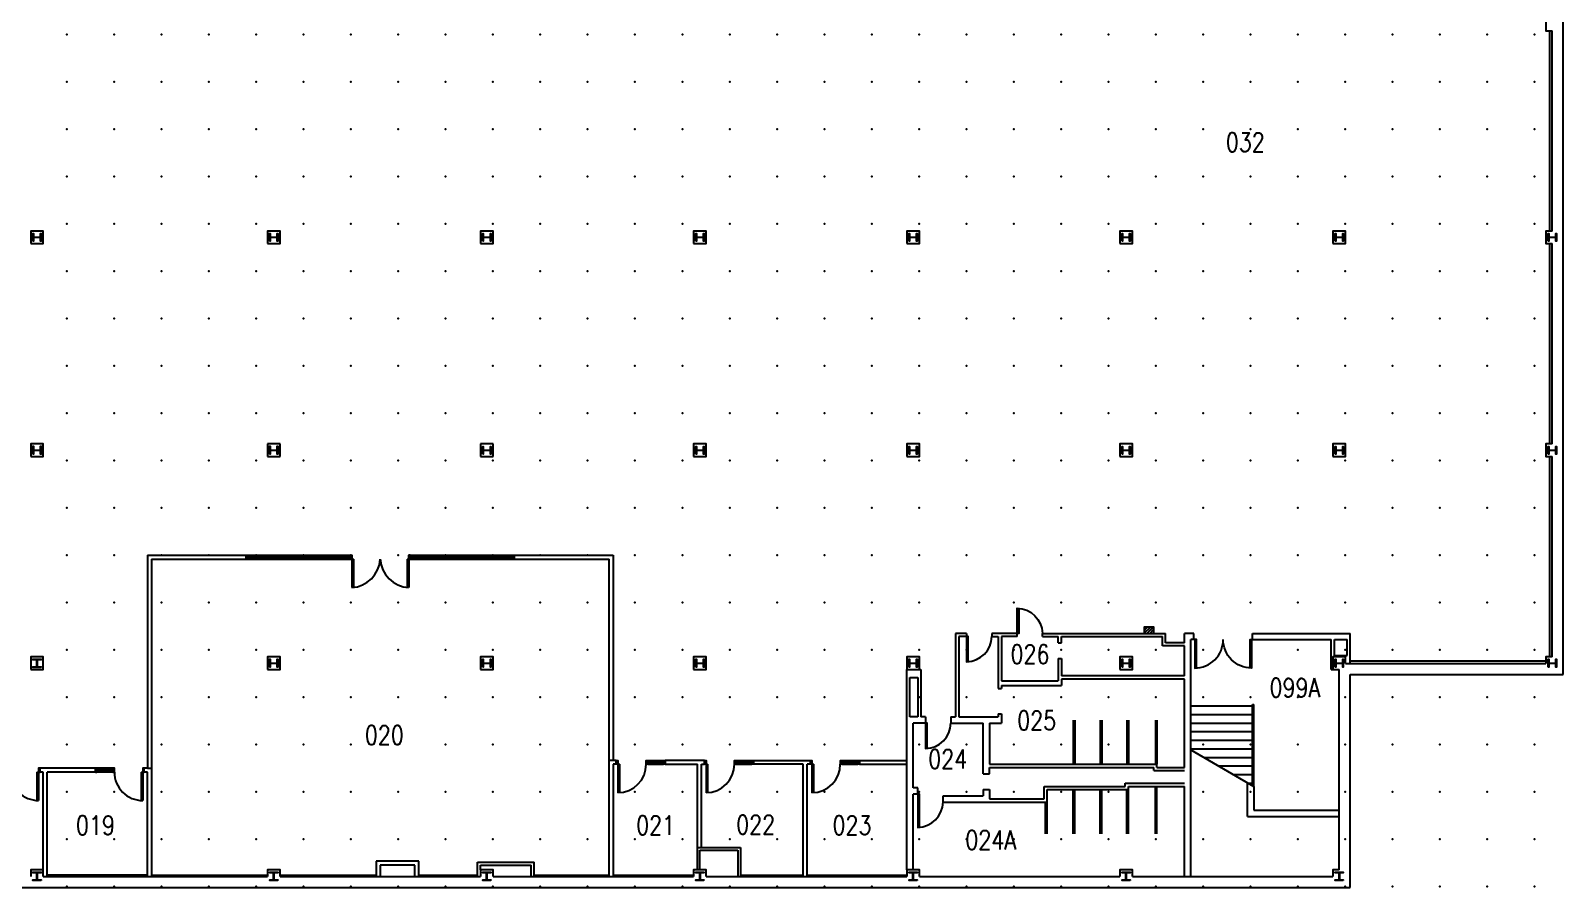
# Model space of a CAD drawing. Header units: millimetres. Extents: x 15 to 310, y 29 to 228.
# Drawn here: x 150.7 to 309.5, y 35.9 to 124.7 of the extents above; entities that cross this region are included whole.
import ezdxf

# ---------------------------------------------------------------- set-up
doc = ezdxf.new("R2010")
doc.units = ezdxf.units.MM
for name, color, linetype in [('A-DOOR', 2, 'Continuous'), ('A-FLOR-IDEN', 202, 'Continuous'), ('A-FLOR-STRS', 1, 'Continuous'), ('A-FLOR-TPTN', 1, 'Continuous'), ('A-GLAZ', 5, 'Continuous'), ('A-WALL', 7, 'Continuous')]:
    doc.layers.add(name, color=color, linetype=linetype)
doc.styles.add('RomanS', font='romans.shx', dxfattribs={"width": 0.8})

# ---------------------------------------------------------------- blocks, each defined once
blk = doc.blocks.new('*U5')
blk.add_point((0, 0))
blk = doc.blocks.new('*U6')
at = {"color": 0, "linetype": 'ByBlock', "lineweight": -2, "transparency": 16777216}
for p in [(132.462, 88.308), (137.368, 88.308), (142.274, 88.308), (147.18, 88.308), (152.086, 88.308), (156.992, 88.308), (161.898, 88.308), (166.804, 88.308), (171.71, 88.308), (176.616, 88.308), (181.522, 88.308), (186.428, 88.308), (191.334, 88.308), (196.24, 88.308), (201.146, 88.308), (206.052, 88.308), (210.958, 88.308), (215.864, 88.308), (220.77, 88.308), (225.676, 88.308), (230.582, 88.308), (235.488, 88.308), (240.394, 88.308), (245.3, 88.308), (250.206, 88.308), (255.112, 88.308), (260.018, 88.308), (264.924, 88.308), (269.83, 88.308), (274.736, 88.308), (279.642, 88.308), (284.548, 88.308), (132.462, 83.402), (137.368, 83.402), (142.274, 83.402), (147.18, 83.402), (152.086, 83.402), (156.992, 83.402), (161.898, 83.402), (166.804, 83.402), (171.71, 83.402), (176.616, 83.402), (181.522, 83.402), (186.428, 83.402), (191.334, 83.402), (196.24, 83.402), (201.146, 83.402), (206.052, 83.402), (210.958, 83.402), (215.864, 83.402), (220.77, 83.402), (225.676, 83.402), (230.582, 83.402), (235.488, 83.402), (240.394, 83.402), (245.3, 83.402), (250.206, 83.402), (255.112, 83.402), (260.018, 83.402), (264.924, 83.402), (269.83, 83.402), (274.736, 83.402), (279.642, 83.402), (284.548, 83.402), (132.462, 78.496), (137.368, 78.496), (142.274, 78.496), (147.18, 78.496), (152.086, 78.496), (156.992, 78.496), (161.898, 78.496), (166.804, 78.496), (171.71, 78.496), (176.616, 78.496), (181.522, 78.496), (186.428, 78.496), (191.334, 78.496), (196.24, 78.496), (201.146, 78.496), (206.052, 78.496), (210.958, 78.496), (215.864, 78.496), (220.77, 78.496), (225.676, 78.496), (230.582, 78.496), (235.488, 78.496), (240.394, 78.496), (245.3, 78.496), (250.206, 78.496), (255.112, 78.496), (260.018, 78.496), (264.924, 78.496), (269.83, 78.496), (274.736, 78.496), (279.642, 78.496), (284.548, 78.496), (132.462, 73.59), (137.368, 73.59), (142.274, 73.59), (147.18, 73.59), (152.086, 73.59), (156.992, 73.59), (161.898, 73.59), (166.804, 73.59), (171.71, 73.59), (176.616, 73.59), (181.522, 73.59), (186.428, 73.59), (191.334, 73.59), (196.24, 73.59), (201.146, 73.59), (206.052, 73.59), (210.958, 73.59), (215.864, 73.59), (220.77, 73.59), (225.676, 73.59), (230.582, 73.59), (235.488, 73.59), (240.394, 73.59), (245.3, 73.59), (250.206, 73.59), (255.112, 73.59), (260.018, 73.59), (264.924, 73.59), (269.83, 73.59), (274.736, 73.59), (279.642, 73.59), (284.548, 73.59), (132.462, 68.684), (137.368, 68.684), (142.274, 68.684), (147.18, 68.684), (152.086, 68.684), (156.992, 68.684), (161.898, 68.684), (166.804, 68.684), (171.71, 68.684), (176.616, 68.684), (181.522, 68.684), (186.428, 68.684), (191.334, 68.684), (196.24, 68.684), (201.146, 68.684), (206.052, 68.684), (210.958, 68.684), (215.864, 68.684), (220.77, 68.684), (225.676, 68.684), (230.582, 68.684), (235.488, 68.684), (240.394, 68.684), (245.3, 68.684), (250.206, 68.684), (255.112, 68.684), (260.018, 68.684), (264.924, 68.684), (269.83, 68.684), (274.736, 68.684), (279.642, 68.684), (284.548, 68.684), (132.462, 63.778), (137.368, 63.778), (142.274, 63.778), (147.18, 63.778), (152.086, 63.778), (156.992, 63.778), (161.898, 63.778), (166.804, 63.778), (171.71, 63.778), (176.616, 63.778), (181.522, 63.778), (186.428, 63.778), (191.334, 63.778), (196.24, 63.778), (201.146, 63.778), (206.052, 63.778), (210.958, 63.778), (215.864, 63.778), (220.77, 63.778), (225.676, 63.778), (230.582, 63.778), (235.488, 63.778), (240.394, 63.778), (245.3, 63.778), (250.206, 63.778), (255.112, 63.778), (260.018, 63.778), (264.924, 63.778), (269.83, 63.778), (274.736, 63.778), (279.642, 63.778), (284.548, 63.778), (132.462, 58.872), (137.368, 58.872), (142.274, 58.872), (147.18, 58.872), (152.086, 58.872), (156.992, 58.872), (161.898, 58.872), (166.804, 58.872), (171.71, 58.872), (176.616, 58.872), (181.522, 58.872), (186.428, 58.872), (191.334, 58.872), (196.24, 58.872), (201.146, 58.872), (206.052, 58.872), (210.958, 58.872), (215.864, 58.872), (220.77, 58.872), (225.676, 58.872), (230.582, 58.872), (235.488, 58.872), (240.394, 58.872), (245.3, 58.872), (250.206, 58.872), (255.112, 58.872), (260.018, 58.872), (264.924, 58.872), (269.83, 58.872), (274.736, 58.872), (279.642, 58.872), (284.548, 58.872), (132.462, 53.966), (137.368, 53.966), (142.274, 53.966), (147.18, 53.966), (152.086, 53.966), (156.992, 53.966), (161.898, 53.966), (166.804, 53.966), (171.71, 53.966), (176.616, 53.966), (181.522, 53.966), (186.428, 53.966), (191.334, 53.966), (196.24, 53.966), (201.146, 53.966), (206.052, 53.966), (210.958, 53.966), (215.864, 53.966), (220.77, 53.966), (225.676, 53.966), (230.582, 53.966), (235.488, 53.966), (240.394, 53.966), (245.3, 53.966), (250.206, 53.966), (255.112, 53.966), (260.018, 53.966), (264.924, 53.966), (269.83, 53.966), (274.736, 53.966), (279.642, 53.966), (284.548, 53.966), (132.462, 49.06), (137.368, 49.06), (142.274, 49.06), (147.18, 49.06), (152.086, 49.06), (156.992, 49.06), (161.898, 49.06), (166.804, 49.06), (171.71, 49.06), (176.616, 49.06), (181.522, 49.06), (186.428, 49.06), (191.334, 49.06), (196.24, 49.06), (201.146, 49.06), (206.052, 49.06), (210.958, 49.06), (215.864, 49.06), (220.77, 49.06), (225.676, 49.06), (230.582, 49.06), (235.488, 49.06), (240.394, 49.06), (245.3, 49.06), (250.206, 49.06), (255.112, 49.06), (260.018, 49.06), (264.924, 49.06), (269.83, 49.06), (274.736, 49.06), (279.642, 49.06), (284.548, 49.06), (132.462, 44.154), (137.368, 44.154), (142.274, 44.154), (147.18, 44.154), (152.086, 44.154), (156.992, 44.154), (161.898, 44.154), (166.804, 44.154), (171.71, 44.154), (176.616, 44.154), (181.522, 44.154), (186.428, 44.154), (191.334, 44.154), (196.24, 44.154), (201.146, 44.154), (206.052, 44.154), (210.958, 44.154), (215.864, 44.154), (220.77, 44.154), (225.676, 44.154), (230.582, 44.154), (235.488, 44.154), (240.394, 44.154), (245.3, 44.154), (250.206, 44.154), (255.112, 44.154), (260.018, 44.154), (264.924, 44.154), (269.83, 44.154), (274.736, 44.154), (279.642, 44.154), (284.548, 44.154), (132.462, 39.248), (137.368, 39.248), (142.274, 39.248), (147.18, 39.248), (152.086, 39.248), (156.992, 39.248), (161.898, 39.248), (166.804, 39.248), (171.71, 39.248), (176.616, 39.248), (181.522, 39.248), (186.428, 39.248), (191.334, 39.248), (196.24, 39.248), (201.146, 39.248), (206.052, 39.248), (210.958, 39.248), (215.864, 39.248), (220.77, 39.248), (225.676, 39.248), (230.582, 39.248), (235.488, 39.248), (240.394, 39.248), (245.3, 39.248), (250.206, 39.248), (255.112, 39.248), (260.018, 39.248), (264.924, 39.248), (269.83, 39.248), (274.736, 39.248), (279.642, 39.248), (284.548, 39.248), (132.462, 34.342), (137.368, 34.342), (142.274, 34.342), (147.18, 34.342), (152.086, 34.342), (156.992, 34.342), (161.898, 34.342), (166.804, 34.342), (171.71, 34.342), (176.616, 34.342), (181.522, 34.342), (186.428, 34.342), (191.334, 34.342), (196.24, 34.342), (201.146, 34.342), (206.052, 34.342), (210.958, 34.342), (215.864, 34.342), (220.77, 34.342), (225.676, 34.342), (230.582, 34.342), (235.488, 34.342), (240.394, 34.342), (245.3, 34.342), (250.206, 34.342), (255.112, 34.342), (260.018, 34.342), (264.924, 34.342), (269.83, 34.342), (274.736, 34.342), (279.642, 34.342), (284.548, 34.342), (132.462, 29.436), (137.368, 29.436), (142.274, 29.436), (147.18, 29.436), (152.086, 29.436), (156.992, 29.436), (161.898, 29.436), (166.804, 29.436), (171.71, 29.436), (176.616, 29.436), (181.522, 29.436), (186.428, 29.436), (191.334, 29.436), (196.24, 29.436), (201.146, 29.436), (206.052, 29.436), (210.958, 29.436), (215.864, 29.436), (220.77, 29.436), (225.676, 29.436), (230.582, 29.436), (235.488, 29.436), (240.394, 29.436), (245.3, 29.436), (250.206, 29.436), (255.112, 29.436), (260.018, 29.436), (264.924, 29.436), (269.83, 29.436), (274.736, 29.436), (279.642, 29.436), (284.548, 29.436), (132.462, 24.53), (137.368, 24.53), (142.274, 24.53), (147.18, 24.53), (152.086, 24.53), (156.992, 24.53), (161.898, 24.53), (166.804, 24.53), (171.71, 24.53), (176.616, 24.53), (181.522, 24.53), (186.428, 24.53), (191.334, 24.53), (196.24, 24.53), (201.146, 24.53), (206.052, 24.53), (210.958, 24.53), (215.864, 24.53), (220.77, 24.53), (225.676, 24.53), (230.582, 24.53), (235.488, 24.53), (240.394, 24.53), (245.3, 24.53), (250.206, 24.53), (255.112, 24.53), (260.018, 24.53), (264.924, 24.53), (269.83, 24.53), (274.736, 24.53), (279.642, 24.53), (284.548, 24.53), (132.462, 19.624), (137.368, 19.624), (142.274, 19.624), (147.18, 19.624), (152.086, 19.624), (156.992, 19.624), (161.898, 19.624), (166.804, 19.624), (171.71, 19.624), (176.616, 19.624), (181.522, 19.624), (186.428, 19.624), (191.334, 19.624), (196.24, 19.624), (201.146, 19.624), (206.052, 19.624), (210.958, 19.624), (215.864, 19.624), (220.77, 19.624), (225.676, 19.624), (230.582, 19.624), (235.488, 19.624), (240.394, 19.624), (245.3, 19.624), (250.206, 19.624), (255.112, 19.624), (260.018, 19.624), (264.924, 19.624), (269.83, 19.624), (274.736, 19.624), (279.642, 19.624), (284.548, 19.624), (132.462, 14.718), (137.368, 14.718), (142.274, 14.718), (147.18, 14.718), (152.086, 14.718), (156.992, 14.718), (161.898, 14.718), (166.804, 14.718), (171.71, 14.718), (176.616, 14.718), (181.522, 14.718), (186.428, 14.718), (191.334, 14.718), (196.24, 14.718), (201.146, 14.718), (206.052, 14.718), (210.958, 14.718), (215.864, 14.718), (220.77, 14.718), (225.676, 14.718), (230.582, 14.718), (235.488, 14.718), (240.394, 14.718), (245.3, 14.718), (250.206, 14.718), (255.112, 14.718), (260.018, 14.718), (264.924, 14.718), (269.83, 14.718), (274.736, 14.718), (279.642, 14.718), (284.548, 14.718), (132.462, 9.812), (137.368, 9.812), (142.274, 9.812), (147.18, 9.812), (152.086, 9.812), (156.992, 9.812), (161.898, 9.812), (166.804, 9.812), (171.71, 9.812), (176.616, 9.812), (181.522, 9.812), (186.428, 9.812), (191.334, 9.812), (196.24, 9.812), (201.146, 9.812), (206.052, 9.812), (210.958, 9.812), (215.864, 9.812), (220.77, 9.812), (225.676, 9.812), (230.582, 9.812), (235.488, 9.812), (240.394, 9.812), (245.3, 9.812), (250.206, 9.812), (255.112, 9.812), (260.018, 9.812), (264.924, 9.812), (269.83, 9.812), (274.736, 9.812), (279.642, 9.812), (284.548, 9.812), (132.462, 4.906), (137.368, 4.906), (142.274, 4.906), (147.18, 4.906), (152.086, 4.906), (156.992, 4.906), (161.898, 4.906), (166.804, 4.906), (171.71, 4.906), (176.616, 4.906), (181.522, 4.906), (186.428, 4.906), (191.334, 4.906), (196.24, 4.906), (201.146, 4.906), (206.052, 4.906), (210.958, 4.906), (215.864, 4.906), (220.77, 4.906), (225.676, 4.906), (230.582, 4.906), (235.488, 4.906), (240.394, 4.906), (245.3, 4.906), (250.206, 4.906), (255.112, 4.906), (260.018, 4.906), (264.924, 4.906), (269.83, 4.906), (274.736, 4.906), (279.642, 4.906), (284.548, 4.906), (132.462, 0), (137.368, 0), (142.274, 0), (147.18, 0), (152.086, 0), (156.992, 0), (161.898, 0), (166.804, 0), (171.71, 0), (176.616, 0), (181.522, 0), (186.428, 0), (191.334, 0), (196.24, 0), (201.146, 0), (206.052, 0), (210.958, 0), (215.864, 0), (220.77, 0), (225.676, 0), (230.582, 0), (235.488, 0), (240.394, 0), (245.3, 0), (250.206, 0), (255.112, 0), (260.018, 0), (264.924, 0), (269.83, 0), (274.736, 0), (279.642, 0), (284.548, 0)]:
    blk.add_blockref('*U5', p, dxfattribs=at)

msp = doc.modelspace()

# ---------------------------------------------------------------- hatches: boundary and pattern name
at = {"layer": 'A-WALL'}
h = msp.add_hatch(dxfattribs=at)
h.set_pattern_fill('ANSI31', color=256, scale=1.63548, style=0)
h.set_pattern_definition([(45, (-2.68049, 88.63249), (-0.14455737, 0.14455737), [])])
h.paths.add_polyline_path([(267.09, 62.22), (267.09, 62.87), (266.11, 62.87), (266.11, 62.22)])

# ---------------------------------------------------------------- linework, layer by layer
at = {"layer": 'A-DOOR'}
for p, q in [((184.01, 69.91), (184.01, 66.96)), ((184.17, 69.91), (184.01, 69.91)), ((184.17, 69.91), (184.17, 66.96)), ((189.73, 69.91), (189.73, 66.96)), ((189.73, 69.91), (189.9, 69.91)), ((189.9, 69.91), (189.9, 66.96)), ((151.38, 47.83), (151.38, 44.89)), ((151.38, 47.83), (151.55, 47.83)), ((151.55, 47.83), (151.55, 44.89)), ((162.18, 47.83), (162.18, 44.89)), ((162.18, 47.83), (162.34, 47.83)), ((162.34, 47.83), (162.34, 44.89)), ((211.57, 48.65), (211.57, 45.7)), ((211.73, 48.65), (211.57, 48.65)), ((211.73, 48.65), (211.73, 45.7)), ((220.71, 48.65), (220.71, 45.7)), ((220.87, 48.65), (220.71, 48.65)), ((220.87, 48.65), (220.87, 45.7)), ((231.68, 48.65), (231.68, 45.7)), ((231.85, 48.65), (231.68, 48.65)), ((231.85, 48.65), (231.85, 45.7))]:
    msp.add_line(p, q, dxfattribs=at)
for points in [[(184.01, 69.91), (183.85, 69.91), (183.85, 70.32), (184.01, 70.32)], [(189.9, 69.91), (190.06, 69.91), (190.06, 70.32), (189.9, 70.32)], [(151.55, 47.83), (151.71, 47.83), (151.71, 48.24), (151.55, 48.24)], [(159.23, 47.83), (159.4, 47.83), (159.4, 48.24), (159.23, 48.24)], [(162.34, 47.83), (162.5, 47.83), (162.5, 48.24), (162.34, 48.24)], [(211.57, 48.65), (211.4, 48.65), (211.4, 49.05), (211.57, 49.05)], [(214.68, 48.65), (214.51, 48.65), (214.51, 49.05), (214.68, 49.05)], [(220.71, 48.65), (220.54, 48.65), (220.54, 49.05), (220.71, 49.05)], [(223.81, 48.65), (223.65, 48.65), (223.65, 49.05), (223.81, 49.05)], [(231.68, 48.65), (231.52, 48.65), (231.52, 49.05), (231.68, 49.05)], [(234.79, 48.65), (234.63, 48.65), (234.63, 49.05), (234.79, 49.05)]]:
    msp.add_lwpolyline(points, close=True, dxfattribs=at)
for points in [[(253.11, 64.84), (253.11, 62.22), (252.95, 62.22), (252.95, 64.84, -0.399306), (255.56, 62.22, -0.4143)], [(247.88, 59.28), (247.88, 61.89), (247.71, 61.89), (247.71, 59.28, 0.399306), (250.33, 61.89, 0.4143)], [(271.51, 58.62), (271.51, 61.57), (271.34, 61.57), (271.34, 58.62, 0.4143), (274.29, 61.57, 0.4143)], [(277.07, 58.62), (277.07, 61.57), (277.23, 61.57), (277.23, 58.62, -0.4143), (274.29, 61.57, -0.4143)], [(243.62, 50.28), (243.62, 52.9), (243.46, 52.9), (243.46, 50.28, 0.399306), (246.08, 52.9, 0.4143)], [(242.81, 42.1), (242.81, 45.54), (242.64, 45.54), (242.64, 42.1, 0.399306), (245.26, 44.72, 0.4143)]]:
    msp.add_lwpolyline(points, format="xyb", dxfattribs=at)
for centre, radius, start, end in [((183.79, 70.12), 3.17, 273.8947, 356.1048), ((190.11, 70.12), 3.17, 183.8947, 266.1048), ((151.55, 47.83), 2.94, 179.9998, 269.9998), ((162.34, 47.83), 2.94, 179.9998, 269.9998), ((211.57, 48.65), 2.94, 269.9998, 359.9998), ((220.71, 48.65), 2.94, 269.9998, 359.9998), ((231.68, 48.65), 2.94, 269.9998, 359.9998)]:
    msp.add_arc(centre, radius, start, end, dxfattribs=at)
at = {"layer": 'A-FLOR-STRS'}
for p, q in [((270.94, 54.7), (277.31, 54.7)), ((277.31, 46.45), (277.31, 54.86)), ((277.31, 54.86), (277.48, 54.86)), ((277.48, 46.36), (277.48, 54.86)), ((270.94, 53.81), (277.31, 53.81)), ((270.94, 52.92), (277.31, 52.92)), ((270.94, 52.03), (277.31, 52.03)), ((270.94, 51.14), (277.31, 51.14)), ((270.92, 50.14), (277.48, 46.36)), ((270.94, 50.25), (277.31, 50.25)), ((272.28, 49.36), (277.31, 49.36)), ((273.82, 48.47), (277.31, 48.47)), ((275.36, 47.58), (277.31, 47.58)), ((276.9, 46.69), (277.31, 46.69))]:
    msp.add_line(p, q, dxfattribs=at)
at = {"layer": 'A-FLOR-TPTN'}
for p, q in [((258.75, 53.22), (258.75, 48.65)), ((258.91, 53.22), (258.91, 48.65)), ((261.53, 53.22), (261.53, 48.65)), ((261.7, 53.22), (261.7, 48.65)), ((264.31, 53.22), (264.31, 48.65)), ((264.48, 53.22), (264.48, 48.65)), ((267.26, 53.22), (267.26, 48.65)), ((267.42, 53.22), (267.42, 48.65)), ((267.26, 41.45), (267.26, 46.36)), ((267.42, 41.45), (267.42, 46.36)), ((255.89, 41.45), (255.89, 44.72)), ((256.05, 41.45), (256.05, 44.72)), ((258.75, 41.45), (258.75, 46.03)), ((258.91, 41.45), (258.91, 46.03)), ((261.53, 41.45), (261.53, 46.03)), ((261.7, 41.45), (261.7, 46.03)), ((264.31, 41.45), (264.31, 46.03)), ((264.48, 41.45), (264.48, 46.03))]:
    msp.add_line(p, q, dxfattribs=at)
at = {"layer": 'A-GLAZ'}
for p, q in [((173.05, 69.91), (173.05, 70.32)), ((173.05, 70.32), (184.01, 70.32)), ((173.05, 69.91), (184.01, 69.91)), ((173.22, 69.91), (173.22, 70.32)), ((173.22, 70.11), (178.45, 70.11)), ((178.45, 70.32), (178.45, 69.91)), ((178.61, 70.32), (178.61, 69.91)), ((178.61, 70.11), (183.85, 70.11)), ((183.85, 69.91), (183.85, 70.32)), ((184.01, 69.91), (184.01, 70.32)), ((189.9, 69.91), (189.9, 70.32)), ((189.9, 70.32), (200.86, 70.32)), ((189.9, 69.91), (200.86, 69.91)), ((190.06, 69.91), (190.06, 70.32)), ((190.06, 70.11), (195.29, 70.11)), ((195.29, 70.32), (195.29, 69.91)), ((195.46, 70.32), (195.46, 69.91)), ((195.46, 70.11), (200.69, 70.11)), ((200.69, 69.91), (200.69, 70.32)), ((200.86, 69.91), (200.86, 70.32)), ((159.23, 48.24), (157.6, 48.24)), ((159.23, 48.03), (157.6, 48.03)), ((159.23, 47.83), (157.6, 47.83)), ((214.68, 49.05), (216.31, 49.05)), ((214.68, 48.85), (216.31, 48.85)), ((214.68, 48.65), (216.31, 48.65)), ((223.81, 49.05), (225.45, 49.05)), ((223.81, 48.85), (225.45, 48.85)), ((223.81, 48.65), (225.45, 48.65)), ((234.79, 49.05), (236.43, 49.05)), ((234.79, 48.85), (236.43, 48.85)), ((234.79, 48.65), (236.43, 48.65))]:
    msp.add_line(p, q, dxfattribs=at)
for points in [[(157.43, 47.83), (157.6, 47.83), (157.6, 48.24), (157.43, 48.24)], [(159.23, 47.83), (159.4, 47.83), (159.4, 48.24), (159.23, 48.24)], [(214.68, 48.65), (214.51, 48.65), (214.51, 49.05), (214.68, 49.05)], [(216.47, 48.65), (216.31, 48.65), (216.31, 49.05), (216.47, 49.05)], [(223.81, 48.65), (223.65, 48.65), (223.65, 49.05), (223.81, 49.05)], [(225.61, 48.65), (225.45, 48.65), (225.45, 49.05), (225.61, 49.05)], [(234.79, 48.65), (234.63, 48.65), (234.63, 49.05), (234.79, 49.05)], [(236.59, 48.65), (236.43, 48.65), (236.43, 49.05), (236.59, 49.05)]]:
    msp.add_lwpolyline(points, close=True, dxfattribs=at)
at = {"layer": 'A-WALL'}
for p, q in [((309.53, 57.97), (309.53, 170.65)), ((308.13, 103.92), (308.13, 124.69)), ((308.39, 103.92), (308.39, 124.69)), ((308.13, 81.85), (308.13, 102.62)), ((308.39, 81.85), (308.39, 102.62)), ((176.57, 81.85), (175.26, 81.85)), ((175.26, 81.85), (175.26, 80.54)), ((176.57, 80.54), (176.57, 81.85)), ((198.65, 81.85), (197.34, 81.85)), ((197.34, 81.85), (197.34, 80.54)), ((198.65, 80.54), (198.65, 81.85)), ((175.26, 80.54), (176.57, 80.54)), ((197.34, 80.54), (198.65, 80.54)), ((308.13, 59.77), (308.13, 80.54)), ((308.39, 59.77), (308.39, 80.54)), ((162.83, 70.32), (162.83, 48.24)), ((162.83, 70.32), (173.05, 70.32)), ((163.24, 69.91), (163.24, 37.03)), ((163.24, 69.91), (173.05, 69.91)), ((173.05, 69.91), (173.05, 70.32)), ((200.86, 69.91), (200.86, 70.32)), ((200.86, 70.32), (211.08, 70.32)), ((200.86, 69.91), (210.67, 69.91)), ((210.67, 37.03), (210.67, 69.91)), ((211.08, 70.32), (211.08, 49.05)), ((246.57, 62.22), (246.57, 53.55)), ((247.71, 62.22), (246.57, 62.22)), ((247.71, 62.22), (247.71, 61.89)), ((252.95, 62.22), (250.33, 62.22)), ((250.33, 62.22), (250.33, 61.89)), ((252.95, 61.89), (252.95, 62.22)), ((255.56, 62.22), (264.88, 62.22)), ((255.56, 61.89), (255.56, 62.22)), ((264.88, 62.22), (268.32, 62.22)), ((268.32, 61.24), (268.32, 62.22)), ((270.28, 61.24), (270.28, 62.22)), ((271.26, 62.22), (270.28, 62.22)), ((271.26, 61.57), (271.26, 62.22)), ((277.31, 62.22), (287.45, 62.22)), ((277.31, 61.57), (277.31, 62.22)), ((287.45, 59.11), (287.45, 62.22)), ((246.89, 61.89), (246.89, 53.55)), ((247.71, 61.89), (246.89, 61.89)), ((250.33, 61.89), (250.98, 61.89)), ((250.98, 61.89), (250.98, 56.82)), ((251.31, 61.89), (251.31, 57.31)), ((252.95, 61.89), (251.31, 61.89)), ((255.56, 61.89), (257.2, 61.89)), ((257.2, 61.24), (257.2, 61.89)), ((257.2, 61.24), (257.52, 61.24)), ((257.52, 61.89), (267.99, 61.89)), ((257.52, 61.24), (257.52, 61.89)), ((267.99, 60.91), (267.99, 61.89)), ((270.28, 60.91), (267.99, 60.91)), ((270.28, 61.24), (268.32, 61.24)), ((270.28, 57.8), (270.28, 60.91)), ((270.94, 37.03), (270.94, 61.57)), ((271.26, 61.57), (270.94, 61.57)), ((277.31, 61.57), (285.49, 61.57)), ((285.49, 58.46), (285.49, 61.57)), ((285.82, 59.93), (285.82, 61.57)), ((285.82, 61.57), (287.13, 61.57)), ((287.13, 59.93), (287.13, 61.57)), ((257.2, 59.6), (257.2, 57.31)), ((257.2, 59.6), (257.52, 59.6)), ((257.52, 59.6), (257.52, 57.8)), ((285.82, 59.93), (287.13, 59.93)), ((286.96, 59.11), (307.73, 59.11)), ((287.45, 59.37), (307.73, 59.37)), ((241.5, 37.69), (241.5, 58.46)), ((241.82, 53.55), (241.82, 57.64)), ((241.82, 57.64), (242.64, 57.64)), ((242.64, 57.64), (242.64, 53.55)), ((242.81, 58.46), (242.97, 58.46)), ((242.97, 58.46), (242.97, 53.55)), ((251.31, 57.31), (257.2, 57.31)), ((270.28, 57.8), (257.52, 57.8)), ((270.28, 57.48), (257.52, 57.48)), ((257.52, 57.48), (257.52, 56.82)), ((270.28, 48.32), (270.28, 57.48)), ((285.49, 58.46), (285.66, 58.46)), ((286.31, 37.69), (286.31, 58.46)), ((287.45, 35.89), (287.45, 57.97)), ((287.45, 57.97), (309.53, 57.97)), ((250.98, 56.82), (250.98, 56.5)), ((250.98, 56.5), (251.31, 56.5)), ((251.31, 56.82), (257.52, 56.82)), ((251.31, 56.82), (251.31, 56.5)), ((242.64, 53.55), (241.82, 53.55)), ((242.15, 46.19), (242.15, 52.9)), ((243.46, 52.9), (242.15, 52.9)), ((243.46, 53.55), (242.97, 53.55)), ((243.46, 53.55), (243.46, 52.89)), ((246.08, 53.55), (246.57, 53.55)), ((246.08, 53.55), (246.08, 52.89)), ((246.08, 52.9), (249.43, 52.9)), ((246.89, 53.55), (250.98, 53.55)), ((249.43, 47.66), (249.43, 52.9)), ((250.08, 52.9), (250.08, 48.65)), ((250.08, 52.9), (251.31, 52.9)), ((250.98, 53.88), (251.31, 53.88)), ((250.98, 53.88), (250.98, 53.55)), ((251.31, 53.88), (251.31, 52.9)), ((151.71, 47.83), (151.71, 48.24)), ((157.43, 48.24), (151.71, 48.24)), ((152.04, 47.83), (151.71, 47.83)), ((152.04, 37.69), (152.04, 47.83)), ((152.45, 37.03), (152.45, 47.83)), ((157.43, 47.83), (152.45, 47.83)), ((157.43, 47.83), (157.43, 48.24)), ((162.83, 48.24), (162.5, 48.24)), ((162.5, 47.83), (162.5, 48.24)), ((162.83, 47.83), (162.5, 47.83)), ((162.83, 48.24), (163.24, 48.24)), ((162.83, 37.03), (162.83, 47.83)), ((211.08, 49.05), (210.67, 49.05)), ((211.4, 49.05), (211.08, 49.05)), ((211.4, 48.65), (211.08, 48.65)), ((211.08, 48.65), (211.08, 37.03)), ((211.4, 48.65), (211.4, 49.05)), ((220.54, 49.05), (216.47, 49.05)), ((216.47, 49.05), (216.47, 48.65)), ((216.47, 48.65), (219.81, 48.65)), ((219.81, 37.69), (219.81, 48.65)), ((220.22, 48.65), (220.54, 48.65)), ((220.22, 40.01), (220.22, 48.65)), ((220.54, 48.65), (220.54, 49.05)), ((225.61, 48.65), (225.61, 49.05)), ((225.61, 49.05), (231.52, 49.05)), ((230.78, 48.65), (225.61, 48.65)), ((230.78, 37.03), (230.78, 48.65)), ((231.19, 37.03), (231.19, 48.65)), ((231.52, 48.65), (231.19, 48.65)), ((231.52, 49.05), (231.52, 48.65)), ((236.59, 48.65), (236.59, 49.05)), ((236.59, 49.05), (241.5, 49.05)), ((236.59, 48.65), (241.5, 48.65)), ((249.43, 47.66), (250.08, 47.66)), ((250.08, 48.65), (267.42, 48.65)), ((250.08, 48.32), (267.09, 48.32)), ((250.08, 47.66), (250.08, 48.32)), ((267.09, 47.99), (267.09, 48.32)), ((267.09, 47.99), (270.28, 47.99)), ((267.42, 48.32), (267.42, 48.65)), ((267.42, 48.32), (270.28, 48.32)), ((242.64, 46.19), (242.15, 46.19)), ((242.64, 45.54), (242.64, 46.19)), ((255.73, 46.36), (264.15, 46.36)), ((255.73, 45.05), (255.73, 46.36)), ((264.15, 46.68), (270.28, 46.68)), ((264.15, 46.36), (264.15, 46.68)), ((264.48, 46.36), (270.28, 46.36)), ((264.48, 46.03), (264.48, 46.36)), ((270.28, 37.03), (270.28, 46.36)), ((276.82, 43.25), (276.82, 46.74)), ((277.48, 46.36), (277.48, 43.9)), ((242.15, 37.69), (242.15, 45.54)), ((242.64, 45.54), (242.15, 45.54)), ((245.26, 45.37), (249.43, 45.37)), ((245.26, 44.72), (245.26, 45.37)), ((245.26, 44.72), (256.05, 44.72)), ((249.43, 46.03), (249.43, 45.37)), ((249.43, 46.03), (249.43, 45.37)), ((249.43, 46.03), (250.08, 46.03)), ((250.08, 46.03), (250.08, 45.05)), ((250.08, 45.05), (255.73, 45.05)), ((256.05, 46.03), (264.48, 46.03)), ((256.05, 44.72), (256.05, 46.03)), ((276.82, 43.25), (286.31, 43.25)), ((277.48, 43.9), (286.31, 43.9)), ((219.81, 40.01), (224.26, 40.01)), ((220.06, 39.75), (224.01, 39.75)), ((220.06, 37.69), (220.06, 39.75)), ((224.01, 39.75), (224.01, 37.03)), ((224.26, 40.01), (224.26, 37.03)), ((190.96, 38.59), (186.54, 38.59)), ((186.54, 38.59), (186.54, 37.03)), ((190.55, 38.18), (186.95, 38.18)), ((186.95, 38.18), (186.95, 37.03)), ((190.55, 37.03), (190.55, 38.18)), ((190.96, 37.03), (190.96, 38.59)), ((197.01, 38.51), (202.9, 38.51)), ((197.01, 37.03), (197.01, 38.51)), ((197.34, 38.18), (202.57, 38.18)), ((197.34, 37.69), (197.34, 38.18)), ((202.57, 37.03), (202.57, 38.18)), ((202.9, 37.03), (202.9, 38.51)), ((152.04, 37.03), (175.26, 37.03)), ((162.83, 37.16), (152.45, 37.16)), ((163.24, 37.16), (175.26, 37.16)), ((176.57, 37.16), (186.54, 37.16)), ((176.57, 37.03), (197.34, 37.03)), ((190.96, 37.16), (197.01, 37.16)), ((198.65, 37.03), (219.42, 37.03)), ((202.9, 37.16), (210.67, 37.16)), ((211.08, 37.16), (219.42, 37.16)), ((220.73, 37.03), (241.5, 37.03)), ((224.26, 37.16), (230.78, 37.16)), ((231.19, 37.16), (241.5, 37.16)), ((242.81, 37.03), (263.58, 37.03)), ((264.88, 37.03), (285.66, 37.03)), ((84, 35.89), (287.45, 35.89))]:
    msp.add_line(p, q, dxfattribs=at)
for points in [[(308.39, 126), (307.73, 126), (307.73, 124.69), (308.39, 124.69)], [(308.39, 103.92), (307.73, 103.92), (307.73, 102.62), (308.39, 102.62)], [(308.39, 81.85), (307.73, 81.85), (307.73, 80.54), (308.39, 80.54)], [(286.96, 59.11), (286.96, 59.77), (285.66, 59.77), (285.66, 58.46), (286.31, 58.46)], [(308.39, 59.77), (307.73, 59.77), (307.73, 59.11)], [(152.04, 37.03), (152.04, 37.69), (150.73, 37.69), (150.73, 37.03)], [(176.57, 37.03), (176.57, 37.69), (175.26, 37.69), (175.26, 37.03)], [(198.65, 37.03), (198.65, 37.69), (197.34, 37.69), (197.34, 37.03)], [(220.73, 37.03), (220.73, 37.69), (219.42, 37.69), (219.42, 37.03)], [(242.81, 37.03), (242.81, 37.69), (241.5, 37.69), (241.5, 37.03)], [(264.88, 37.03), (264.88, 37.69), (263.58, 37.69), (263.58, 37.03)], [(286.31, 37.69), (285.66, 37.69), (285.66, 37.03)]]:
    msp.add_lwpolyline(points, dxfattribs=at)
for points in [[(150.73, 102.62), (152.04, 102.62), (152.04, 103.92), (150.73, 103.92)], [(175.26, 102.62), (176.57, 102.62), (176.57, 103.92), (175.26, 103.92)], [(197.34, 102.62), (198.65, 102.62), (198.65, 103.92), (197.34, 103.92)], [(219.42, 102.62), (220.73, 102.62), (220.73, 103.92), (219.42, 103.92)], [(241.5, 102.62), (242.81, 102.62), (242.81, 103.92), (241.5, 103.92)], [(263.58, 102.62), (264.88, 102.62), (264.88, 103.92), (263.58, 103.92)], [(285.66, 102.62), (286.96, 102.62), (286.96, 103.92), (285.66, 103.92)], [(150.73, 80.54), (152.04, 80.54), (152.04, 81.85), (150.73, 81.85)], [(219.42, 80.54), (220.73, 80.54), (220.73, 81.85), (219.42, 81.85)], [(241.5, 80.54), (242.81, 80.54), (242.81, 81.85), (241.5, 81.85)], [(263.58, 80.54), (264.88, 80.54), (264.88, 81.85), (263.58, 81.85)], [(285.66, 80.54), (286.96, 80.54), (286.96, 81.85), (285.66, 81.85)], [(267.09, 62.22), (267.09, 62.87), (266.11, 62.87), (266.11, 62.22)], [(150.73, 58.46), (152.04, 58.46), (152.04, 59.77), (150.73, 59.77)], [(175.26, 58.46), (176.57, 58.46), (176.57, 59.77), (175.26, 59.77)], [(197.34, 58.46), (198.65, 58.46), (198.65, 59.77), (197.34, 59.77)], [(219.42, 58.46), (220.73, 58.46), (220.73, 59.77), (219.42, 59.77)], [(241.5, 58.46), (242.81, 58.46), (242.81, 59.77), (241.5, 59.77)], [(263.58, 58.46), (264.88, 58.46), (264.88, 59.77), (263.58, 59.77)]]:
    msp.add_lwpolyline(points, close=True, dxfattribs=at)
for points in [[(150.96, 102.86), (150.96, 103.68), (151.02, 103.68), (151.02, 103.34, 0.414214), (151.07, 103.29), (151.69, 103.29, 0.414214), (151.75, 103.34), (151.75, 103.68), (151.81, 103.68), (151.81, 102.86), (151.75, 102.86), (151.75, 103.2, 0.414214), (151.69, 103.25), (151.07, 103.25, 0.414214), (151.02, 103.2), (151.02, 102.86)], [(175.49, 102.86), (175.49, 103.68), (175.55, 103.68), (175.55, 103.34, 0.414214), (175.6, 103.29), (176.23, 103.29, 0.414214), (176.28, 103.34), (176.28, 103.68), (176.34, 103.68), (176.34, 102.86), (176.28, 102.86), (176.28, 103.2, 0.414214), (176.23, 103.25), (175.6, 103.25, 0.414214), (175.55, 103.2), (175.55, 102.86)], [(197.57, 102.86), (197.57, 103.68), (197.63, 103.68), (197.63, 103.34, 0.414214), (197.68, 103.29), (198.31, 103.29, 0.414214), (198.36, 103.34), (198.36, 103.68), (198.42, 103.68), (198.42, 102.86), (198.36, 102.86), (198.36, 103.2, 0.414214), (198.31, 103.25), (197.68, 103.25, 0.414214), (197.63, 103.2), (197.63, 102.86)], [(219.65, 102.86), (219.65, 103.68), (219.71, 103.68), (219.71, 103.34, 0.414214), (219.76, 103.29), (220.38, 103.29, 0.414214), (220.44, 103.34), (220.44, 103.68), (220.5, 103.68), (220.5, 102.86), (220.44, 102.86), (220.44, 103.2, 0.414214), (220.38, 103.25), (219.76, 103.25, 0.414214), (219.71, 103.2), (219.71, 102.86)], [(241.73, 102.86), (241.73, 103.68), (241.79, 103.68), (241.79, 103.34, 0.414214), (241.84, 103.29), (242.46, 103.29, 0.414214), (242.51, 103.34), (242.51, 103.68), (242.58, 103.68), (242.58, 102.86), (242.51, 102.86), (242.51, 103.2, 0.414214), (242.46, 103.25), (241.84, 103.25, 0.414214), (241.79, 103.2), (241.79, 102.86)], [(263.81, 102.86), (263.81, 103.68), (263.87, 103.68), (263.87, 103.34, 0.414214), (263.92, 103.29), (264.54, 103.29, 0.414214), (264.59, 103.34), (264.59, 103.68), (264.65, 103.68), (264.65, 102.86), (264.59, 102.86), (264.59, 103.2, 0.414214), (264.54, 103.25), (263.92, 103.25, 0.414214), (263.87, 103.2), (263.87, 102.86)], [(285.89, 102.86), (285.89, 103.68), (285.95, 103.68), (285.95, 103.34, 0.414214), (286, 103.29), (286.62, 103.29, 0.414214), (286.67, 103.34), (286.67, 103.68), (286.73, 103.68), (286.73, 102.86), (286.67, 102.86), (286.67, 103.2, 0.414214), (286.62, 103.25), (286, 103.25, 0.414214), (285.95, 103.2), (285.95, 102.86)], [(307.96, 102.86), (307.96, 103.68), (308.03, 103.68), (308.03, 103.34, 0.414214), (308.08, 103.29), (308.7, 103.29, 0.414214), (308.75, 103.34), (308.75, 103.68), (308.81, 103.68), (308.81, 102.86), (308.75, 102.86), (308.75, 103.2, 0.414214), (308.7, 103.25), (308.08, 103.25, 0.414214), (308.03, 103.2), (308.03, 102.86)], [(150.96, 80.78), (150.96, 81.61), (151.02, 81.61), (151.02, 81.26, 0.414214), (151.07, 81.21), (151.69, 81.21, 0.414214), (151.75, 81.26), (151.75, 81.61), (151.81, 81.61), (151.81, 80.78), (151.75, 80.78), (151.75, 81.12, 0.414214), (151.69, 81.17), (151.07, 81.17, 0.414214), (151.02, 81.12), (151.02, 80.78)], [(175.49, 80.78), (175.49, 81.61), (175.55, 81.61), (175.55, 81.26, 0.414214), (175.6, 81.21), (176.23, 81.21, 0.414214), (176.28, 81.26), (176.28, 81.61), (176.34, 81.61), (176.34, 80.78), (176.28, 80.78), (176.28, 81.12, 0.414214), (176.23, 81.17), (175.6, 81.17, 0.414214), (175.55, 81.12), (175.55, 80.78)], [(197.57, 80.78), (197.57, 81.6), (197.63, 81.6), (197.63, 81.26, 0.414214), (197.68, 81.21), (198.31, 81.21, 0.414214), (198.36, 81.26), (198.36, 81.6), (198.42, 81.6), (198.42, 80.78), (198.36, 80.78), (198.36, 81.12, 0.414214), (198.31, 81.17), (197.68, 81.17, 0.414214), (197.63, 81.12), (197.63, 80.78)], [(219.65, 80.78), (219.65, 81.6), (219.71, 81.6), (219.71, 81.26, 0.414214), (219.76, 81.21), (220.38, 81.21, 0.414214), (220.44, 81.26), (220.44, 81.6), (220.5, 81.6), (220.5, 80.78), (220.44, 80.78), (220.44, 81.12, 0.414214), (220.38, 81.17), (219.76, 81.17, 0.414214), (219.71, 81.12), (219.71, 80.78)], [(241.73, 80.78), (241.73, 81.6), (241.79, 81.6), (241.79, 81.26, 0.414214), (241.84, 81.21), (242.46, 81.21, 0.414214), (242.51, 81.26), (242.51, 81.6), (242.58, 81.6), (242.58, 80.78), (242.51, 80.78), (242.51, 81.12, 0.414214), (242.46, 81.17), (241.84, 81.17, 0.414214), (241.79, 81.12), (241.79, 80.78)], [(263.81, 80.78), (263.81, 81.6), (263.87, 81.6), (263.87, 81.26, 0.414214), (263.92, 81.21), (264.54, 81.21, 0.414214), (264.59, 81.26), (264.59, 81.6), (264.65, 81.6), (264.65, 80.78), (264.59, 80.78), (264.59, 81.12, 0.414214), (264.54, 81.17), (263.92, 81.17, 0.414214), (263.87, 81.12), (263.87, 80.78)], [(285.89, 80.78), (285.89, 81.6), (285.95, 81.6), (285.95, 81.26, 0.414214), (286, 81.21), (286.62, 81.21, 0.414214), (286.67, 81.26), (286.67, 81.6), (286.73, 81.6), (286.73, 80.78), (286.67, 80.78), (286.67, 81.12, 0.414214), (286.62, 81.17), (286, 81.17, 0.414214), (285.95, 81.12), (285.95, 80.78)], [(307.96, 80.78), (307.96, 81.6), (308.03, 81.6), (308.03, 81.26, 0.414214), (308.08, 81.21), (308.7, 81.21, 0.414214), (308.75, 81.26), (308.75, 81.6), (308.81, 81.6), (308.81, 80.78), (308.75, 80.78), (308.75, 81.12, 0.414214), (308.7, 81.17), (308.08, 81.17, 0.414214), (308.03, 81.12), (308.03, 80.78)], [(151.8, 58.69), (150.97, 58.69), (150.97, 58.75), (151.31, 58.75, 0.414214), (151.36, 58.8), (151.36, 59.42, 0.414214), (151.31, 59.48), (150.97, 59.48), (150.97, 59.54), (151.8, 59.54), (151.8, 59.48), (151.45, 59.48, 0.414214), (151.4, 59.42), (151.4, 58.8, 0.414214), (151.45, 58.75), (151.8, 58.75)], [(175.49, 58.7), (175.49, 59.53), (175.55, 59.53), (175.55, 59.18, 0.414214), (175.6, 59.13), (176.23, 59.13, 0.414214), (176.28, 59.18), (176.28, 59.53), (176.34, 59.53), (176.34, 58.7), (176.28, 58.7), (176.28, 59.04, 0.414214), (176.23, 59.09), (175.6, 59.09, 0.414214), (175.55, 59.04), (175.55, 58.7)], [(197.57, 58.7), (197.57, 59.53), (197.63, 59.53), (197.63, 59.18, 0.414214), (197.68, 59.13), (198.31, 59.13, 0.414214), (198.36, 59.18), (198.36, 59.53), (198.42, 59.53), (198.42, 58.7), (198.36, 58.7), (198.36, 59.04, 0.414214), (198.31, 59.09), (197.68, 59.09, 0.414214), (197.63, 59.04), (197.63, 58.7)], [(219.65, 58.7), (219.65, 59.53), (219.71, 59.53), (219.71, 59.18, 0.414214), (219.76, 59.13), (220.38, 59.13, 0.414214), (220.44, 59.18), (220.44, 59.53), (220.5, 59.53), (220.5, 58.7), (220.44, 58.7), (220.44, 59.04, 0.414214), (220.38, 59.09), (219.76, 59.09, 0.414214), (219.71, 59.04), (219.71, 58.7)], [(241.73, 58.7), (241.73, 59.53), (241.79, 59.53), (241.79, 59.18, 0.414214), (241.84, 59.13), (242.46, 59.13, 0.414214), (242.51, 59.18), (242.51, 59.53), (242.58, 59.53), (242.58, 58.7), (242.51, 58.7), (242.51, 59.04, 0.414214), (242.46, 59.09), (241.84, 59.09, 0.414214), (241.79, 59.04), (241.79, 58.7)], [(263.81, 58.7), (263.81, 59.53), (263.87, 59.53), (263.87, 59.18, 0.414214), (263.92, 59.13), (264.54, 59.13, 0.414214), (264.59, 59.18), (264.59, 59.53), (264.65, 59.53), (264.65, 58.7), (264.59, 58.7), (264.59, 59.04, 0.414214), (264.54, 59.09), (263.92, 59.09, 0.414214), (263.87, 59.04), (263.87, 58.7)], [(285.89, 58.7), (285.89, 59.53), (285.95, 59.53), (285.95, 59.18, 0.414214), (286, 59.13), (286.62, 59.13, 0.414214), (286.67, 59.18), (286.67, 59.53), (286.73, 59.53), (286.73, 58.7), (286.67, 58.7), (286.67, 59.04, 0.414214), (286.62, 59.09), (286, 59.09, 0.414214), (285.95, 59.04), (285.95, 58.7)], [(307.96, 58.7), (307.96, 59.53), (308.03, 59.53), (308.03, 59.18, 0.414214), (308.08, 59.13), (308.7, 59.13, 0.414214), (308.75, 59.18), (308.75, 59.53), (308.81, 59.53), (308.81, 58.7), (308.75, 58.7), (308.75, 59.04, 0.414214), (308.7, 59.09), (308.08, 59.09, 0.414214), (308.03, 59.04), (308.03, 58.7)], [(151.8, 36.61), (150.97, 36.61), (150.97, 36.67), (151.31, 36.67, 0.414214), (151.36, 36.72), (151.36, 37.35, 0.414214), (151.31, 37.4), (150.97, 37.4), (150.97, 37.46), (151.8, 37.46), (151.8, 37.4), (151.45, 37.4, 0.414214), (151.4, 37.35), (151.4, 36.72, 0.414214), (151.45, 36.67), (151.8, 36.67)], [(176.33, 36.61), (175.5, 36.61), (175.5, 36.67), (175.84, 36.67, 0.414214), (175.89, 36.72), (175.89, 37.34, 0.414214), (175.84, 37.4), (175.5, 37.4), (175.5, 37.46), (176.33, 37.46), (176.33, 37.4), (175.99, 37.4, 0.414214), (175.93, 37.34), (175.93, 36.72, 0.414214), (175.99, 36.67), (176.33, 36.67)], [(198.41, 36.61), (197.58, 36.61), (197.58, 36.67), (197.92, 36.67, 0.414214), (197.97, 36.72), (197.97, 37.34, 0.414214), (197.92, 37.4), (197.58, 37.4), (197.58, 37.46), (198.41, 37.46), (198.41, 37.4), (198.06, 37.4, 0.414214), (198.01, 37.34), (198.01, 36.72, 0.414214), (198.06, 36.67), (198.41, 36.67)], [(220.49, 36.61), (219.66, 36.61), (219.66, 36.67), (220, 36.67, 0.414214), (220.05, 36.72), (220.05, 37.34, 0.414214), (220, 37.4), (219.66, 37.4), (219.66, 37.46), (220.49, 37.46), (220.49, 37.4), (220.14, 37.4, 0.414214), (220.09, 37.34), (220.09, 36.72, 0.414214), (220.14, 36.67), (220.49, 36.67)], [(242.57, 36.61), (241.74, 36.61), (241.74, 36.67), (242.08, 36.67, 0.414214), (242.13, 36.72), (242.13, 37.34, 0.414214), (242.08, 37.4), (241.74, 37.4), (241.74, 37.46), (242.57, 37.46), (242.57, 37.4), (242.22, 37.4, 0.414214), (242.17, 37.34), (242.17, 36.72, 0.414214), (242.22, 36.67), (242.57, 36.67)], [(264.64, 36.61), (263.82, 36.61), (263.82, 36.67), (264.16, 36.67, 0.414214), (264.21, 36.72), (264.21, 37.34, 0.414214), (264.16, 37.4), (263.82, 37.4), (263.82, 37.46), (264.64, 37.46), (264.64, 37.4), (264.3, 37.4, 0.414214), (264.25, 37.34), (264.25, 36.72, 0.414214), (264.3, 36.67), (264.64, 36.67)], [(286.72, 36.61), (285.9, 36.61), (285.9, 36.67), (286.24, 36.67, 0.414214), (286.29, 36.72), (286.29, 37.34, 0.414214), (286.24, 37.4), (285.9, 37.4), (285.9, 37.46), (286.72, 37.46), (286.72, 37.4), (286.38, 37.4, 0.414214), (286.33, 37.34), (286.33, 36.72, 0.414214), (286.38, 36.67), (286.72, 36.67)]]:
    msp.add_lwpolyline(points, format="xyb", close=True, dxfattribs=at)

# ---------------------------------------------------------------- block references
msp.add_blockref('*U6', (22.01, 35.98))

# ---------------------------------------------------------------- texts
at = {"layer": 'A-FLOR-IDEN', "char_height": 1.963, "width": 7.7072, "attachment_point": 5, "rotation": 359.9998, "style": 'RomanS'}
for s, insert in [('032', (276.58, 113.13)), ('026', (254.27, 60.06)), ('099A', (281.71, 56.59)), ('025', (254.97, 53.19)), ('020', (187.38, 51.67)), ('024', (245.75, 49.19)), ('019', (157.44, 42.33)), ('021', (215.48, 42.33)), ('022', (225.85, 42.39)), ('023', (235.83, 42.33)), ('024A', (250.2, 40.8))]:
    msp.add_mtext(s, dxfattribs=dict(at, insert=insert))

doc.saveas('drawing.dxf')
